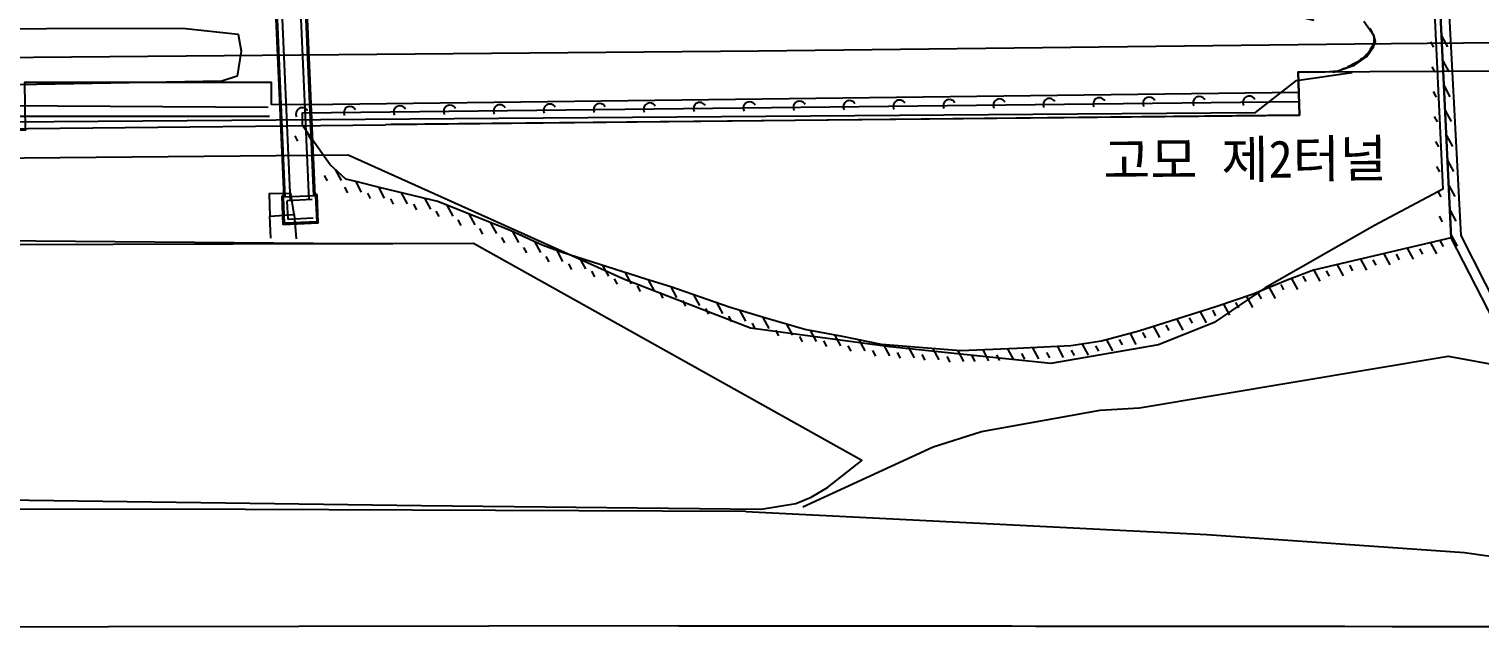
# Model space of a CAD drawing. Header units: millimetres. Extents: x 6886 to 7682, y 1103 to 1809.
# Drawn here: x 7183.3 to 7299.5, y 1400.6 to 1448.9 of the extents above; entities that cross this region are included whole.
import ezdxf
from ezdxf.xclip import XClip

# ---------------------------------------------------------------- set-up
doc = ezdxf.new("R2010")
doc.units = ezdxf.units.MM
doc.header["$LTSCALE"] = 10
doc.header["$MEASUREMENT"] = 0
doc.header["$XCLIPFRAME"] = 2
doc.layers.add('TX-PAPR', color=2, linetype='Continuous', plot=False)
doc.layers.add('TZ-BASE', color=253, linetype='Continuous')
doc.styles.get("Standard").update_dxf_attribs({"font": 'GulimChe.ttf'})

# ---------------------------------------------------------------- blocks, each defined once
blk = doc.blocks.new('AZ0802')
at = {"color": 0}
blk.add_arc((0, 0), 0.5, 0, 180, dxfattribs=at)
blk = doc.blocks.new('AZ070')
at = {"color": 0}
for points in [[(-1, 0), (-1, -0.5)], [(0, 0), (0, -1)]]:
    blk.add_lwpolyline(points, dxfattribs=at)
blk = doc.blocks.new('JD-FGHFFHHF5RSFGS')
at = {"layer": 'TZ-BASE'}
for p, q in [((228.41, -40.22), (227.45, -18.22)), ((228.51, -40.22), (227.54, -18.12)), ((228.92, -40.5), (227.94, -18.1)), ((230.42, -40.43), (229.44, -18.03)), ((230.8, -40.12), (229.84, -18.02)), ((230.9, -40.11), (229.94, -18.11)), ((228.4, -40.12), (228.25, -40.13)), ((228.35, -42.43), (228.25, -40.13)), ((230.95, -40.11), (228.36, -40.22)), ((228.45, -42.32), (228.36, -40.22)), ((230.67, -40.42), (228.67, -40.51)), ((228.74, -42.01), (228.67, -40.51)), ((231.05, -40.01), (230.9, -40.01)), ((231.05, -42.21), (230.95, -40.11)), ((231.15, -42.3), (231.05, -40.01)), ((231.15, -42.3), (228.35, -42.43)), ((231.05, -42.21), (228.45, -42.32)), ((230.73, -41.92), (228.74, -42.01))]:
    blk.add_line(p, q, dxfattribs=at)
at = {"layer": 'TZ-BASE', "extrusion": (-0.004021, 0.999992, 0)}
blk.add_line((309.6, -30.17, 52.85), (567.56, -29.13, 49.96), dxfattribs=at)
at = {"layer": 'TZ-BASE', "elevation": 52}
blk.add_lwpolyline([(310.89, -26.05), (309.75, -25.79), (309.1, -23.21), (308.61, -22.92), (198.37, -24.34), (198.46, -26.73), (220.27, -26.69), (224.74, -27.16), (224.97, -28.53), (224.66, -30.53), (223.44, -30.92), (204.12, -31.27), (200.85, -32.07), (198.42, -32.94), (198.05, -33.77), (199.24, -34.24), (306.2, -33.43), (309.48, -30.87), (313.93, -30.24)], dxfattribs=at)
at = {"layer": 'TZ-BASE'}
for points in [[(315.35, -26.67), (315.41, -26.77), (315.46, -26.86), (315.5, -26.95), (315.54, -27.04), (315.58, -27.13), (315.61, -27.21), (315.64, -27.29), (315.66, -27.37), (315.67, -27.45), (315.68, -27.53), (315.69, -27.6), (315.68, -27.68), (315.67, -27.75), (315.66, -27.83), (315.64, -27.91), (315.61, -27.99), (315.57, -28.07), (315.53, -28.15), (315.49, -28.23), (315.44, -28.31), (315.39, -28.39), (315.34, -28.48), (315.28, -28.56), (315.21, -28.65), (315.14, -28.73), (315.06, -28.82), (314.97, -28.91), (314.86, -29), (314.74, -29.1), (314.61, -29.2), (314.46, -29.3), (314.3, -29.4), (314.13, -29.5), (313.96, -29.59), (313.78, -29.69), (313.6, -29.78), (313.42, -29.87), (313.25, -29.95), (313.08, -30.02), (312.92, -30.09), (312.77, -30.14), (312.64, -30.17), (312.52, -30.2), (312.42, -30.2), (312.35, -30.18)], [(0.53, -30.82), (266.41, -28.49), (314.16, -27.93), (433.06, -26.83)]]:
    blk.add_lwpolyline(points, dxfattribs=at)
for points in [[(320.36, -22.04, 60.77), (321.2, -39.59, 61.12), (315.72, -42.49, 60.89), (306.96, -47.5, 65.39), (302.88, -50.28, 67.09), (298.44, -52.07, 67.69), (289.8, -53.55, 68.92), (276.92, -52.21, 68.31), (265.75, -50.73, 66.06), (255.66, -46.82, 64.43), (233.54, -36.87, 56.45), (201.81, -37.15, 57.13)], [(325.81, -51.17, 60.16), (321.87, -43.49, 59.36), (320.77, -20.6, 58.79), (320.05, -18.77, 58.6), (319.31, -17.65, 58.31), (318.35, -17.03, 58.11), (316.31, -16.73, 57.44), (313.57, -16.4, 56.46), (310.89, -15.78, 55.83), (307.88, -14.52, 55.5), (303.8, -12.81, 55.16), (301.4, -11.75, 55.05), (300.66, -11.25, 55.02), (300.42, -10.99, 55.02), (300.31, -10.78, 55.02), (299.7, -9.56, 54.95)], [(300.41, -9.4, 54.98), (300.85, -10.29, 55.02), (301.12, -10.64, 55.02), (301.48, -10.91, 55.02), (302.82, -11.62, 55.1), (308.53, -14.04, 55.36), (310.76, -15.02, 55.81), (314.17, -15.72, 56.83), (318.67, -16.37, 58.09), (319.82, -17.16, 58.38), (320.52, -17.95, 58.62), (320.74, -18.46, 58.63), (321.15, -19.65, 58.79), (321.43, -20.55, 58.82), (322.63, -43.29, 59.3), (326.53, -50.98, 60.52)], [(320.77, -20.6, 58.92), (321.87, -43.49, 58.92), (310.85, -46.08, 62.25), (308.73, -46.87, 62.98), (306.01, -47.99, 63.68), (303.11, -48.99, 64.34), (296.85, -50.96, 65.7), (293.86, -51.77, 66.3), (291.4, -52.13, 66.64), (287.09, -52.36, 66.91), (282.59, -52.55, 66.91), (276.25, -52.03, 66.29), (273.13, -51.38, 66.1), (270.1, -50.83, 65.58), (266.98, -49.92, 64.99), (264.06, -49.04, 64.34), (259.37, -47.4, 63.14), (257.38, -46.8, 62.41), (250.61, -44.63, 60.38), (249.08, -44.06, 59.89), (246.52, -42.9, 59.17), (240.72, -40.57, 56.92), (236.17, -39.47, 55.39), (234.15, -38.96, 54.67), (233.35, -38.79, 54.68), (232.1, -37.63, 54.2), (229.86, -34.44, 53.78)], [(236.99, -34.37, 53.8), (309.73, -33.66, 53.8), (309.6, -30.17, 53.8), (311.78, -30.18, 54.58), (312.8, -30.1, 54.93), (314.12, -29.65, 55.24), (315.12, -28.96, 55.82), (315.64, -28.16, 56.34), (315.8, -27.75, 56.59), (315.8, -27.75, 56.59), (315.7, -27.32, 56.59), (314.87, -26.14, 56.52)], [(309.6, -30.17, 52.85), (309.73, -33.66, 52.83), (236.54, -34.42, 54.48)], [(197.63, -34.77, 51.72), (207.72, -34.84, 51.72), (207.66, -31.01, 51.83), (227.39, -31.01, 52.11), (227.39, -32.77, 51.51), (230.17, -32.8, 51.65), (230.17, -32.8, 51.27), (309.66, -31.8, 51.27)], [(230.17, -32.8, 51.45), (309.66, -31.8, 50.53)], [(227.15, -33.03, 51.52), (197.59, -32.86, 51.52)], [(309.69, -32.57, 50.53), (229.86, -33.49, 51.27)], [(309.69, -32.57, 50.9), (229.86, -33.49, 50.9), (229.86, -34.44, 53.32)], [(197.42, -34.83, 54.48), (236.54, -34.42, 54.48)], [(197.74, -33.72, 51.68), (227.24, -33.72, 51.68)], [(227.26, -41.74, 54.35), (229.21, -41.6, 54.35), (228.95, -39.94, 54.35), (227.21, -39.95, 54.35), (227.26, -41.74, 54.35)], [(227.36, -43.5, 54.35), (227.26, -41.74, 54.35)], [(229.21, -41.6, 54.35), (229.38, -43.56, 54.47)], [(171.01, -56.52, 67.09), (159.81, -63.41, 70.79), (167.6, -64, 70.61), (184.05, -64.5, 70.4), (200.14, -64.4, 69.94), (239.42, -64.94, 69.03), (266.61, -65.22, 68.48), (269.39, -64.77, 68.45), (270.62, -64.27, 68.38), (271.92, -63.49, 68.13), (274.68, -61.34, 67.13), (243.58, -43.95, 58.07)], [(243.58, -43.95, 58.07), (205.09, -44.05, 59.31), (198.5, -44.21, 59.45), (197.54, -44.38, 59.46), (196.39, -45.02, 59.54), (193.12, -48.8, 61.84), (192.18, -49.15, 62.18), (191.48, -49.16, 62.17), (186.24, -52.16, 62.41), (184.27, -56.41, 62.3), (192.15, -57.47, 66.79), (171.01, -56.52, 67.09)], [(205.32, -43.69, 59.29), (237.12, -43.96, 59.29)], [(269.94, -65.05, 68.39), (280.38, -60.24, 68.16), (284.25, -59, 68.43), (293.76, -57.29, 68.16), (296.91, -57.12, 67.95), (321.61, -52.97, 59.41), (331.99, -54.86, 60.43), (353.04, -65.14, 67.71)], [(265.38, -65.43, 67.89), (218.62, -65.23, 69.18), (182.71, -65.26, 70.14), (158.97, -63.79, 70.7), (135.55, -65.23, 71.59), (114.29, -65.99, 71.85), (109.34, -65.73, 72.01)], [(265.38, -65.43, 67.89), (302.29, -67.25, 67.89), (322.92, -68.7, 67.08), (333.1, -70.14, 67.22), (340.01, -70.3, 67.46), (353.58, -68.99, 66.49), (362.86, -67.86, 66.16), (372.85, -67.35, 65.77), (430.67, -68.24, 64.32), (439.64, -68.1, 64.12)]]:
    blk.add_polyline3d(points, dxfattribs=at)
at = {"layer": 'TZ-BASE', "rotation": 28.44912486134563}
for name, p in [('AZ070', (321.09, -27.29, 58.92)), ('AZ070', (321.19, -29.29, 58.92)), ('AZ070', (321.29, -31.29, 58.92)), ('AZ0802', (257.69, -33.17, 50.9)), ('AZ0802', (261.69, -33.12, 50.9)), ('AZ0802', (265.69, -33.08, 50.9)), ('AZ0802', (269.69, -33.03, 50.9)), ('AZ0802', (273.69, -32.98, 50.9)), ('AZ0802', (277.69, -32.94, 50.9)), ('AZ0802', (281.69, -32.89, 50.9)), ('AZ0802', (285.69, -32.85, 50.9)), ('AZ0802', (289.69, -32.8, 50.9)), ('AZ0802', (293.69, -32.75, 50.9)), ('AZ0802', (297.69, -32.71, 50.9)), ('AZ0802', (301.69, -32.66, 50.9)), ('AZ0802', (305.69, -32.62, 50.9)), ('AZ0802', (229.86, -33.55, 51.05)), ('AZ0802', (233.69, -33.45, 50.9)), ('AZ0802', (237.69, -33.4, 50.9)), ('AZ0802', (241.69, -33.35, 50.9)), ('AZ0802', (245.69, -33.31, 50.9)), ('AZ0802', (249.69, -33.26, 50.9)), ('AZ0802', (253.69, -33.21, 50.9)), ('AZ070', (321.38, -33.28, 58.92)), ('AZ070', (230.14, -34.83, 53.84)), ('AZ070', (321.48, -35.28, 58.92)), ('AZ070', (232.5, -38, 54.35)), ('AZ070', (321.58, -37.28, 58.92)), ('AZ070', (234.12, -38.95, 54.67)), ('AZ070', (235.96, -39.42, 55.32)), ('AZ070', (321.67, -39.28, 58.92)), ('AZ070', (237.8, -39.87, 55.94)), ('AZ070', (239.65, -40.31, 56.56)), ('AZ070', (241.45, -40.87, 57.21)), ('AZ070', (243.2, -41.57, 57.88)), ('AZ070', (321.77, -41.28, 58.92)), ('AZ070', (244.95, -42.27, 58.56)), ('AZ070', (246.7, -42.98, 59.22)), ('AZ070', (248.46, -43.78, 59.72)), ('AZ070', (320.21, -43.88, 59.42)), ('AZ070', (321.86, -43.27, 58.92)), ('AZ070', (250.24, -44.5, 60.26)), ('AZ070', (252.07, -45.1, 60.82)), ('AZ070', (314.61, -45.2, 61.12)), ('AZ070', (316.48, -44.76, 60.55)), ('AZ070', (318.34, -44.32, 59.99)), ('AZ070', (253.9, -45.69, 61.37)), ('AZ070', (255.73, -46.28, 61.91)), ('AZ070', (310.87, -46.08, 62.25)), ('AZ070', (312.74, -45.64, 61.68)), ('AZ070', (257.56, -46.86, 62.48)), ('AZ070', (259.37, -47.4, 63.14)), ('AZ070', (307.29, -47.46, 63.35)), ('AZ070', (309.09, -46.74, 62.86)), ('AZ070', (261.2, -48.04, 63.61)), ('AZ070', (263.04, -48.68, 64.08)), ('AZ070', (305.48, -48.18, 63.8)), ('AZ070', (264.89, -49.29, 64.52)), ('AZ070', (266.76, -49.86, 64.94)), ('AZ070', (301.77, -49.42, 64.63)), ('AZ070', (303.63, -48.81, 64.22)), ('AZ070', (268.65, -50.41, 65.31)), ('AZ070', (270.55, -50.91, 65.66)), ('AZ070', (298.03, -50.59, 65.44)), ('AZ070', (299.9, -50, 65.03)), ('AZ070', (272.49, -51.27, 65.99)), ('AZ070', (274.44, -51.66, 66.18)), ('AZ070', (276.4, -52.05, 66.31)), ('AZ070', (278.38, -52.21, 66.5)), ('AZ070', (290.33, -52.19, 66.71)), ('AZ070', (292.31, -52, 66.52)), ('AZ070', (294.26, -51.66, 66.22)), ('AZ070', (296.15, -51.15, 65.84)), ('AZ070', (280.36, -52.37, 66.69)), ('AZ070', (282.35, -52.53, 66.88)), ('AZ070', (284.35, -52.47, 66.91)), ('AZ070', (286.34, -52.39, 66.91)), ('AZ070', (288.34, -52.29, 66.83))]:
    blk.add_blockref(name, p, dxfattribs=at)
at = {"layer": 'TZ-BASE'}
blk.add_text('고모 제2터널', height=3, rotation=0.4911, dxfattribs=at).set_placement((294.02, -38.79, 5.1))

msp = doc.modelspace()

# ---------------------------------------------------------------- linework, layer by layer
at = {"layer": 'TX-PAPR', "flags": 128}
msp.add_lwpolyline([(6976.58, 1400.62), (7235.32, 1401.05), (7635.22, 1400.66), (7675.22, 1400.66), (7675.36, 1550.66), (7635.36, 1550.66), (7235.27, 1551.05), (6974, 1550.62), (6976.58, 1400.62)], dxfattribs=at)

# ---------------------------------------------------------------- block references
at = {"layer": 'TZ-BASE'}
ref = msp.add_blockref('JD-FGHFFHHF5RSFGS', (6975.29, 1475.62), dxfattribs=at)
XClip(ref).set_block_clipping_path([(1.2904532464, -74.9979808822), (260.0220382386, -74.5728554974), (659.9232409142, -74.9611279262), (699.9238423978, -74.9611632133), (700.0694803054, 75.0388367882), (660.068878978, 75.0388013723), (259.9716238311, 75.4272641526), (-1.2904532465, 74.9979808817)])

doc.saveas('drawing.dxf')
